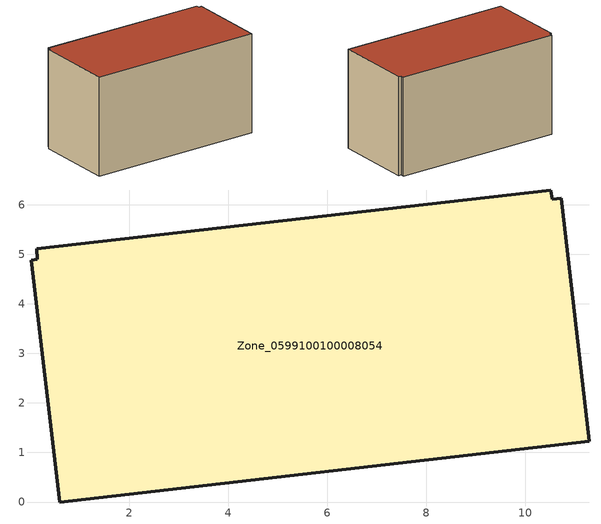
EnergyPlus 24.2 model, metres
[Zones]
Zone_0599100100008054
 floor ground (C_G): 10.52,6.3 10.55,6.11 10.73,6.13 11.29,1.22 0.6,0 0.02,4.88 0.15,4.9 0.13,5.11 z0
 wall outside (C_F): 11.29,1.22 10.73,6.13 10.55,6.11 10.52,6.3 0.13,5.11 0.15,4.9 0.02,4.88 0.6,0 11.29,1.22 z0:6.16
 roof outside (C_R): 10.55,6.11 10.52,6.3 0.13,5.11 0.15,4.9 0.02,4.88 0.6,0 11.29,1.22 10.73,6.13 z6.16
[BUILDING]
Pand.0599100100008054: North Axis=0; Terrain=City; Loads Convergence Tolerance Value=0.04; Temperature Convergence Tolerance Value=0.4; Solar Distribution=FullExterior; Maximum Number of Warmup Days=25; Minimum Number of Warmup Days=1
[Site:Location]
Rotterdam.The.Hague.AP_ZH_NLD Design_Conditions: Latitude=51.96; Longitude=4.45; Time Zone=1; Elevation=-4.5
[SITE:GROUNDTEMPERATURE:BUILDINGSURFACE]
18, 18, 18, 18, 18, 18, 18, 18, 18, 18, 18, 18
[MATERIAL] Thermal Absorptance=0.9; Solar Absorptance=0.7; Visible Absorptance=0.7
Name | Roughness | Thickness | Conductivity | Density | Specific Heat
G.TI.2015-2018 | MediumSmooth | 0.15 | 0.0428571 | 540 | 1210
F.TI.2015-2018 | Rough | 0.3 | 0.0666667 | 1920 | 840
R.TI.2015-2018 | MediumRough | 0.2 | 0.0333333 | 1500 | 1000
[CONSTRUCTION]
C_G: G.TI.2015-2018
C_F: F.TI.2015-2018
C_R: R.TI.2015-2018
[ZONE]
Zone_0599100100008054: Type=1; Multiplier=1; Ceiling Height=Autocalculate; Volume=Autocalculate; Floor Area=autocalculate; Part of Total Floor Area=Yes
[ZONEINFILTRATION:DESIGNFLOWRATE]
Infil_Zone_0599100100008054: Zone or ZoneList or Space or SpaceList=Zone_0599100100008054; Schedule=AlwaysOn; Design Flow Rate Calculation Method=Flow/Area; Flow Rate per Floor Area=0.0015; Constant Term Coefficient=1; Temperature Term Coefficient=0; Velocity Term Coefficient=0; Velocity Squared Term Coefficient=0
[HVACTEMPLATE:ZONE:IDEALLOADSAIRSYSTEM]
Zone_0599100100008054: Maximum Heating Supply Air Temperature=50; Minimum Cooling Supply Air Temperature=13; Maximum Heating Supply Air Humidity Ratio=0.0156; Minimum Cooling Supply Air Humidity Ratio=0.0077; Heating Limit=NoLimit; Cooling Limit=NoLimit; Dehumidification Control Type=ConstantSensibleHeatRatio; Cooling Sensible Heat Ratio=0.7; Dehumidification Setpoint=60; Humidification Control Type=None; Humidification Setpoint=30; Outdoor Air Method=None; Outdoor Air Flow Rate per Person=0.00944; Outdoor Air Flow Rate per Zone Floor Area=0; Outdoor Air Flow Rate per Zone=0; Demand Controlled Ventilation Type=None; Outdoor Air Economizer Type=NoEconomizer; Heat Recovery Type=None; Sensible Heat Recovery Effectiveness=0.7; Latent Heat Recovery Effectiveness=0.65
[ZONECONTROL:THERMOSTAT]
ThermostatControl_Zone_0599100100008054: Zone or ZoneList=Zone_0599100100008054; Control Type Schedule=DualSetpointControlType; Control 1=Thermostat_Zone_0599100100008054; Temperature Difference Between Cutout And Setpoint=0
[THERMOSTATSETPOINT:DUALSETPOINT]
Thermostat_Zone_0599100100008054: Heating Setpoint Temperature Schedule=HeatingSetpoint_Zone_0599100100008054; Cooling Setpoint Temperature Schedule=CoolingSetpoint_Zone_0599100100008054
[SCHEDULE:COMPACT]
HeatingSetpoint_Zone_0599100100008054: Through: 12/31, For: AllDays, Until: 24:00, 21
CoolingSetpoint_Zone_0599100100008054: Through: 12/31, For: AllDays, Until: 24:00, 24
DualSetpointControlType: Through: 12/31, For: AllDays, Until: 24:00, 4
AlwaysOn: Through: 12/31, For: AllDays, Until: 24:00, 1
